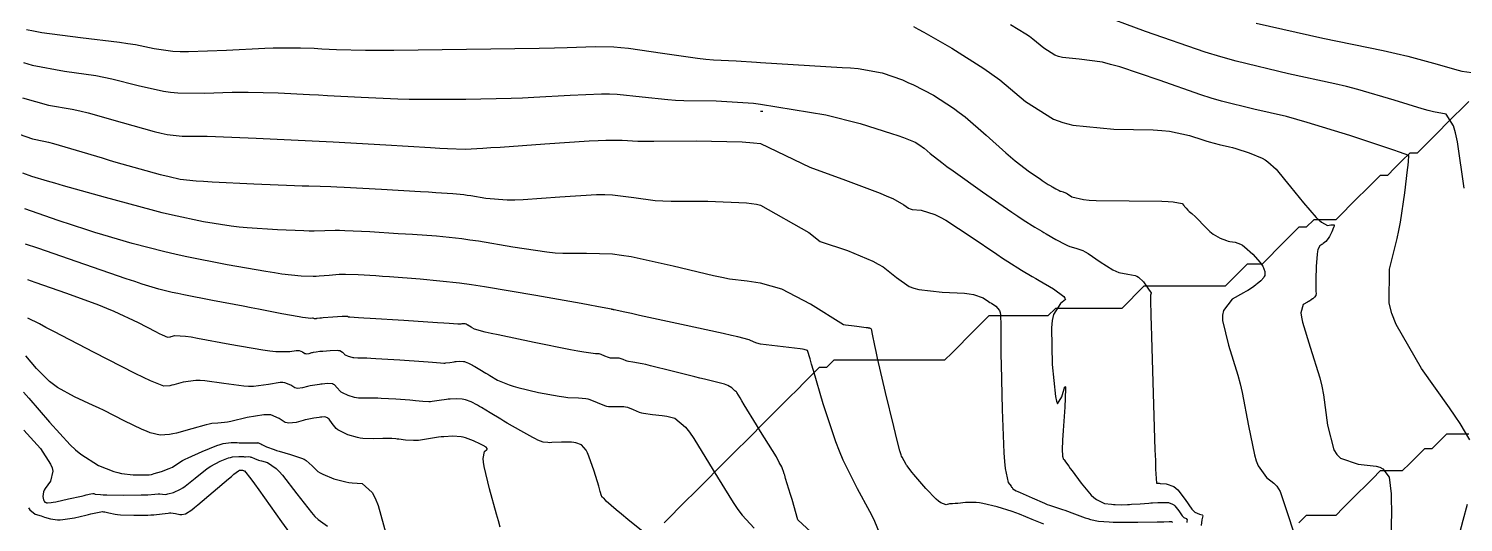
# Model space of a CAD drawing. Header units: metres. Extents: x 837475 to 838479, y 1189012 to 1191015.
# Drawn here: x 837900.9 to 838095.2, y 1190451.1 to 1190517.8 of the extents above; entities that cross this region are included whole.
import ezdxf

# ---------------------------------------------------------------- set-up
doc = ezdxf.new("R2010")
doc.units = ezdxf.units.M
doc.header["$LTSCALE"] = 0.3
for name, color, linetype in [('COTAS 10', 1, 'Continuous'), ('COTAS INT', 252, 'Continuous'), ('DRENAJE', 5, 'Continuous')]:
    doc.layers.add(name, color=color, linetype=linetype)

msp = doc.modelspace()

# ---------------------------------------------------------------- linework, layer by layer
at = {"layer": 'COTAS 10'}
for points, elevation in [([(838096.049, 1190462.206), (838094.734, 1190464.423), (838094.088, 1190465.394), (838093.32, 1190466.52), (838089.527, 1190471.874), (838086.068, 1190477.807), (838085.51, 1190479.297), (838085.124, 1190480.722), (838085.175, 1190485.315), (838086.216, 1190489.425), (838086.455, 1190490.545), (838086.672, 1190491.656), (838087.278, 1190495.602), (838087.64, 1190498.747), (838087.704, 1190499.354), (838087.752, 1190499.846), (838087.795, 1190500.666), (838086.536, 1190501.124), (838085.762, 1190501.386), (838084.805, 1190501.707), (838079.817, 1190503.358), (838074.057, 1190505.149), (838072.614, 1190505.558), (838071.237, 1190505.93), (838066.812, 1190506.959), (838062.415, 1190508.033), (838061.056, 1190508.432), (838059.635, 1190508.875), (838053.992, 1190510.844), (838048.65, 1190512.656), (838047.419, 1190513), (838046.296, 1190513.276), (838043.137, 1190513.704), (838040.91, 1190513.923), (838040.374, 1190514.067), (838039.874, 1190514.248), (838038.36, 1190515.201), (838036.89, 1190516.409), (838036.417, 1190516.75), (838035.915, 1190517.094), (838033.867, 1190518.36)], 1720), ([(837899.584, 1190503.556), (837901.387, 1190502.925), (837902.96, 1190502.617), (837903.569, 1190502.465), (837904.251, 1190502.283), (837907.34, 1190501.387), (837910.837, 1190500.34), (837911.777, 1190500.064), (837912.705, 1190499.794), (837915.953, 1190498.87), (837918.715, 1190498.119), (837919.336, 1190497.958), (837919.894, 1190497.817), (837921.39, 1190497.48), (837923.585, 1190497.26), (837924.585, 1190497.193), (837925.754, 1190497.124), (837931.39, 1190496.852), (837936.867, 1190496.627), (837937.936, 1190496.587), (837938.811, 1190496.557), (837940.355, 1190496.53), (837941.799, 1190496.49), (837942.611, 1190496.451), (837943.602, 1190496.401), (837948.667, 1190496.121), (837953.937, 1190495.814), (837955.056, 1190495.748), (837956.028, 1190495.689), (837958.311, 1190495.541), (837959.805, 1190495.384), (837960.279, 1190495.319), (837960.779, 1190495.246), (837962.805, 1190494.903), (837965.675, 1190494.683), (837966.708, 1190494.687), (837967.843, 1190494.718), (837972.805, 1190495.063), (837977.774, 1190495.377), (837978.915, 1190495.388), (837979.953, 1190495.367), (837982.853, 1190495.015), (837985.746, 1190494.591), (837986.78, 1190494.523), (837987.915, 1190494.476), (837992.853, 1190494.489), (837998.106, 1190494.269), (837999.438, 1190494.076), (838000, 1190493.966), (838006.561, 1190490.246), (838008.064, 1190489.036), (838011.762, 1190487.841), (838015.19, 1190486.396), (838015.951, 1190485.996), (838016.631, 1190485.596), (838018.408, 1190484.152), (838020.114, 1190482.975), (838020.749, 1190482.744), (838021.454, 1190482.553), (838024.586, 1190482.207), (838027.626, 1190482.039), (838028.272, 1190481.961), (838028.833, 1190481.869), (838030.155, 1190481.423), (838030.889, 1190480.926), (838031.08, 1190480.801), (838031.266, 1190480.683), (838031.891, 1190480.306), (838032.353, 1190479.694), (838032.435, 1190479.429), (838032.498, 1190479.121), (838032.562, 1190477.663), (838032.547, 1190474.872), (838032.56, 1190473.725), (838032.58, 1190472.416), (838032.715, 1190466.334), (838032.954, 1190460.472), (838033.039, 1190459.301), (838033.133, 1190458.326), (838033.544, 1190456.438), (838033.927, 1190455.934), (838034.004, 1190455.831), (838034.069, 1190455.745), (838034.195, 1190455.567), (838034.618, 1190455.337), (838034.869, 1190455.218), (838035.178, 1190455.075), (838036.779, 1190454.358), (838038.466, 1190453.634), (838038.831, 1190453.487), (838039.15, 1190453.362), (838039.932, 1190453.103), (838040.629, 1190452.895), (838040.895, 1190452.803), (838041.193, 1190452.696), (838042.533, 1190452.185), (838043.971, 1190451.667), (838044.331, 1190451.555), (838044.674, 1190451.457), (838045.776, 1190451.218), (838047.201, 1190451.108), (838047.748, 1190451.09), (838048.361, 1190451.079), (838051.124, 1190451.088), (838053.714, 1190451.127), (838054.217, 1190451.135), (838054.628, 1190451.142), (838055.339, 1190451.157), (838055.433, 1190451.164), (838055.455, 1190451.165), (838055.475, 1190451.167), (838055.533, 1190451.17), (838055.579, 1190451.172), (838055.605, 1190451.172), (838055.653, 1190451.17), (838055.7, 1190451.154), (838055.712, 1190451.145), (838055.725, 1190451.134), (838055.769, 1190451.077), (838055.807, 1190451.022)], 1710), ([(837986.414, 1190447.917), (837982.032, 1190451.457), (837981.164, 1190452.167), (837980.447, 1190452.761), (837979.106, 1190453.931), (837978.804, 1190454.26), (837978.742, 1190454.325), (837978.689, 1190454.377), (837978.574, 1190454.467), (837978.525, 1190454.504), (837978.513, 1190454.523), (837978.503, 1190454.545), (837978.472, 1190454.654), (837978.306, 1190455.244), (837978.21, 1190455.569), (837978.093, 1190455.964), (837977.487, 1190457.973), (837976.768, 1190460.023), (837976.579, 1190460.444), (837976.395, 1190460.801), (837975.765, 1190461.558), (837974.984, 1190461.815), (837974.703, 1190461.857), (837974.395, 1190461.886), (837973.052, 1190461.883), (837971.742, 1190461.832), (837971.455, 1190461.829), (837971.201, 1190461.832), (837970.556, 1190461.886), (837969.829, 1190462.176), (837969.522, 1190462.328), (837969.17, 1190462.51), (837967.52, 1190463.429), (837965.704, 1190464.485), (837965.248, 1190464.754), (837964.812, 1190465.013), (837963.407, 1190465.865), (837962.233, 1190466.569), (837961.944, 1190466.735), (837961.67, 1190466.888), (837960.809, 1190467.336), (837960.039, 1190467.626), (837959.823, 1190467.68), (837959.605, 1190467.722), (837958.804, 1190467.78), (837957.955, 1190467.728), (837957.707, 1190467.702), (837957.453, 1190467.67), (837956.485, 1190467.513), (837955.535, 1190467.378), (837955.293, 1190467.362), (837955.059, 1190467.354), (837954.287, 1190467.399), (837953.286, 1190467.509), (837952.908, 1190467.542), (837952.485, 1190467.576), (837950.595, 1190467.708), (837948.647, 1190467.812), (837948.189, 1190467.829), (837947.765, 1190467.839), (837946.528, 1190467.833), (837945.548, 1190467.864), (837945.286, 1190467.898), (837945.03, 1190467.944), (837944.139, 1190468.203), (837943.39, 1190468.567), (837943.223, 1190468.679), (837943.073, 1190468.796), (837942.678, 1190469.259), (837942.304, 1190469.646), (837942.169, 1190469.715), (837942.019, 1190469.767), (837941.363, 1190469.816), (837940.644, 1190469.751), (837940.456, 1190469.731), (837940.272, 1190469.711), (837939.645, 1190469.628), (837939.026, 1190469.514), (837938.846, 1190469.474), (837938.663, 1190469.429), (837937.973, 1190469.234), (837937.296, 1190469.159), (837937.121, 1190469.189), (837936.951, 1190469.241), (837936.384, 1190469.616), (837935.596, 1190469.943), (837935.288, 1190469.965), (837934.94, 1190469.958), (837933.358, 1190469.688), (837931.314, 1190469.429), (837930.676, 1190469.428), (837930.006, 1190469.459), (837927.325, 1190469.828), (837924.724, 1190470.202), (837924.105, 1190470.235), (837923.53, 1190470.238), (837921.819, 1190469.996), (837920.551, 1190469.649), (837920.255, 1190469.586), (837919.983, 1190469.537), (837919.2, 1190469.48), (837917.373, 1190470.198), (837916.443, 1190470.638), (837915.328, 1190471.183), (837909.77, 1190474.021), (837904.28, 1190476.875), (837903.209, 1190477.43), (837902.333, 1190477.883), (837900.788, 1190478.67)], 1700), ([(838094.542, 1190448.967), (838095.164, 1190451.328), (838095.729, 1190453.501)], 1720)]:
    msp.add_lwpolyline(points, dxfattribs=dict(at, elevation=elevation))
at = {"layer": 'COTAS INT'}
msp.add_line((838000.315, 1190506.607, 1714), (838000, 1190506.611, 1714), dxfattribs=at)
for points, elevation in [([(838095.286, 1190496.25), (838094.381, 1190502.533), (838094.119, 1190503.735), (838093.852, 1190504.703), (838092.846, 1190506.257), (838091.135, 1190506.57), (838090.424, 1190506.756), (838089.61, 1190506.985), (838085.811, 1190508.174), (838080.896, 1190509.616), (838079.377, 1190510.005), (838077.791, 1190510.389), (838071.494, 1190511.742), (838064.423, 1190513.424), (838062.349, 1190514.015), (838060.224, 1190514.661), (838052.129, 1190517.45), (838045.314, 1190519.984)], 1722), ([(837900.57, 1190517.736), (837901.54, 1190517.533), (837902.655, 1190517.333), (837907.887, 1190516.637), (837913.179, 1190515.996), (837914.331, 1190515.83), (837915.347, 1190515.669), (837917.887, 1190515.133), (837920.395, 1190514.796), (837921.392, 1190514.76), (837922.519, 1190514.751), (837927.68, 1190514.925), (837932.872, 1190515.183), (837934.019, 1190515.225), (837935.041, 1190515.255), (837937.68, 1190515.258), (837939.537, 1190515.17), (837940.065, 1190515.142), (837940.599, 1190515.114), (837942.579, 1190514.999), (837946.51, 1190514.931), (837948.275, 1190514.932), (837950.332, 1190514.941), (837960.203, 1190515.045), (837970.043, 1190515.2), (837972.081, 1190515.241), (837973.821, 1190515.282), (837977.624, 1190515.425), (837980.15, 1190515.37), (837981.085, 1190515.286), (837982.122, 1190515.173), (837986.717, 1190514.517), (837991.45, 1190513.841), (837992.575, 1190513.715), (837993.619, 1190513.616), (837996.717, 1190513.477), (837999.47, 1190513.316), (838000, 1190513.243), (838011.075, 1190512.587), (838012.194, 1190512.541), (838013.244, 1190512.459), (838016.463, 1190511.861), (838019.216, 1190510.888), (838019.973, 1190510.57), (838020.727, 1190510.23), (838023.428, 1190508.826), (838026.154, 1190507.059), (838026.924, 1190506.491), (838027.7, 1190505.889), (838030.556, 1190503.428), (838033.22, 1190501.037), (838033.875, 1190500.478), (838034.494, 1190499.965), (838036.431, 1190498.485), (838037.858, 1190497.498), (838038.155, 1190497.295), (838038.41, 1190497.123), (838038.979, 1190496.756), (838039.314, 1190496.563), (838039.421, 1190496.501), (838039.536, 1190496.434), (838040.004, 1190496.163), (838040.464, 1190495.918), (838040.573, 1190495.869), (838040.675, 1190495.827), (838040.976, 1190495.743), (838041.31, 1190495.622), (838041.431, 1190495.558), (838041.565, 1190495.48), (838042.155, 1190495.085), (838043.757, 1190494.704), (838044.53, 1190494.635), (838045.445, 1190494.582), (838049.94, 1190494.52), (838054.342, 1190494.496), (838055.2, 1190494.466), (838055.901, 1190494.427), (838057.127, 1190494.202), (838057.327, 1190493.923), (838057.382, 1190493.849), (838057.436, 1190493.777), (838057.63, 1190493.53), (838057.866, 1190493.276), (838057.948, 1190493.2), (838058.037, 1190493.121), (838058.416, 1190492.814), (838058.917, 1190492.374), (838059.082, 1190492.211), (838059.26, 1190492.03), (838059.998, 1190491.23), (838060.837, 1190490.407), (838061.078, 1190490.213), (838061.322, 1190490.033), (838062.236, 1190489.505), (838063.117, 1190489.155), (838063.341, 1190489.087), (838063.556, 1190489.033), (838064.263, 1190488.942), (838065.026, 1190488.691), (838065.278, 1190488.535), (838065.546, 1190488.342), (838066.659, 1190487.332), (838067.66, 1190486.211), (838067.858, 1190485.947), (838068.021, 1190485.703), (838068.323, 1190484.992), (838068.282, 1190484.444), (838068.229, 1190484.303), (838068.157, 1190484.168), (838067.747, 1190483.719), (838067.256, 1190483.33), (838067.134, 1190483.232), (838067.017, 1190483.139), (838066.646, 1190482.836), (838066.019, 1190482.425), (838065.742, 1190482.263), (838065.419, 1190482.08), (838063.88, 1190481.243), (838062.685, 1190479.695), (838062.58, 1190479.064), (838062.573, 1190478.344), (838063.362, 1190475.012), (838064.649, 1190470.961), (838064.954, 1190469.789), (838065.238, 1190468.594), (838066.082, 1190464.096), (838066.883, 1190460.203), (838067.14, 1190459.389), (838067.412, 1190458.691), (838068.522, 1190457.123), (838069.542, 1190456.337), (838069.758, 1190456.131), (838069.945, 1190455.929), (838070.38, 1190455.243), (838070.937, 1190453.596), (838071.2, 1190452.79), (838071.511, 1190451.831), (838073.029, 1190447.102)], 1716), ([(838020.699, 1190518.105), (838021.335, 1190517.758), (838022.097, 1190517.335), (838025.894, 1190515.176), (838030.236, 1190512.459), (838031.341, 1190511.684), (838032.404, 1190510.899), (838035.894, 1190507.984), (838039.684, 1190505.597), (838040.937, 1190505.145), (838042.278, 1190504.784), (838047.854, 1190504.236), (838053.17, 1190504.134), (838054.348, 1190504.053), (838055.397, 1190503.95), (838058.121, 1190503.391), (838059.886, 1190502.775), (838060.33, 1190502.637), (838060.755, 1190502.512), (838062.13, 1190502.176), (838063.514, 1190501.854), (838063.945, 1190501.738), (838064.396, 1190501.61), (838066.197, 1190501.05), (838067.934, 1190500.319), (838068.344, 1190500.083), (838068.724, 1190499.832), (838069.843, 1190498.805), (838070.973, 1190497.425), (838071.36, 1190496.951), (838071.779, 1190496.438), (838073.561, 1190494.253), (838075.269, 1190492.301), (838075.642, 1190491.934), (838075.971, 1190491.643), (838076.798, 1190491.218), (838077.245, 1190491.273), (838077.335, 1190491.284), (838077.411, 1190491.293), (838077.561, 1190491.31), (838077.614, 1190491.31), (838077.628, 1190491.308), (838077.642, 1190491.305), (838077.692, 1190491.287), (838077.673, 1190491.131), (838077.645, 1190491.041), (838077.606, 1190490.931), (838077.381, 1190490.366), (838077.076, 1190489.739), (838076.986, 1190489.59), (838076.895, 1190489.453), (838076.549, 1190489.047), (838076.205, 1190488.752), (838076.115, 1190488.684), (838076.027, 1190488.623), (838075.73, 1190488.452), (838075.485, 1190487.942), (838075.431, 1190487.666), (838075.383, 1190487.333), (838075.256, 1190485.644), (838075.197, 1190483.882), (838075.192, 1190483.502), (838075.191, 1190483.17), (838075.228, 1190482.361), (838075.24, 1190481.925), (838075.224, 1190481.827), (838075.2, 1190481.739), (838075.04, 1190481.505), (838074.842, 1190481.348), (838074.792, 1190481.308), (838074.745, 1190481.27), (838074.595, 1190481.148), (838074.341, 1190480.982), (838074.229, 1190480.916), (838074.098, 1190480.842), (838073.475, 1190480.503), (838073.174, 1190479.379), (838073.246, 1190478.809), (838073.386, 1190478.127), (838074.453, 1190474.733), (838075.732, 1190470.605), (838076.004, 1190469.462), (838076.242, 1190468.318), (838076.805, 1190464.183), (838077.644, 1190460.86), (838078.055, 1190460.227), (838078.544, 1190459.72), (838080.956, 1190458.926), (838083.373, 1190458.671), (838083.865, 1190458.504), (838084.279, 1190458.294), (838085.136, 1190457.186), (838085.391, 1190454.891), (838085.426, 1190453.934), (838085.445, 1190452.836), (838085.388, 1190447.71)], 1718), ([(838067.12, 1190518.557), (838076.176, 1190516.525), (838084.321, 1190514.857), (838086.102, 1190514.464), (838087.677, 1190514.101), (838091.65, 1190513.041), (838093.968, 1190512.339), (838094.499, 1190512.202), (838094.981, 1190512.091), (838096.325, 1190511.896)], 1724), ([(837900.168, 1190513.262), (837901.343, 1190512.906), (837905.72, 1190512.067), (837909.98, 1190511.473), (837911.081, 1190511.272), (837912.148, 1190511.056), (837915.72, 1190510.141), (837919.134, 1190509.363), (837920.102, 1190509.233), (837921.078, 1190509.139), (837924.686, 1190509.107), (837928.452, 1190509.238), (837929.528, 1190509.247), (837930.62, 1190509.245), (837934.686, 1190509.139), (837938.938, 1190508.937), (837940.148, 1190508.874), (837941.372, 1190508.809), (837945.907, 1190508.546), (837950.899, 1190508.337), (837952.412, 1190508.304), (837953.98, 1190508.283), (837960.112, 1190508.298), (837966.227, 1190508.435), (837967.784, 1190508.49), (837969.283, 1190508.553), (837974.205, 1190508.841), (837978.467, 1190509.014), (837979.549, 1190509.003), (837980.589, 1190508.968), (837983.992, 1190508.628), (837987.427, 1190508.235), (837988.488, 1190508.165), (837989.596, 1190508.112), (837993.992, 1190508.064), (837999.03, 1190507.77), (838000, 1190507.636), (838008.836, 1190506.189), (838013.478, 1190504.992), (838017.733, 1190503.671), (838018.61, 1190503.382), (838019.356, 1190503.125), (838020.962, 1190502.476), (838021.727, 1190501.981), (838021.943, 1190501.821), (838022.16, 1190501.652), (838022.962, 1190500.962), (838024.545, 1190499.709), (838025.255, 1190499.185), (838026.083, 1190498.585), (838030.058, 1190495.78), (838034.033, 1190493.03), (838034.862, 1190492.465), (838035.572, 1190491.986), (838037.155, 1190490.963), (838038.088, 1190490.425), (838038.388, 1190490.252), (838038.707, 1190490.067), (838040.011, 1190489.311), (838041.292, 1190488.629), (838041.597, 1190488.491), (838041.88, 1190488.375), (838042.72, 1190488.141), (838043.648, 1190487.805), (838043.986, 1190487.625), (838044.36, 1190487.407), (838046.002, 1190486.308), (838047.716, 1190485.228), (838048.135, 1190485.022), (838048.53, 1190484.857), (838049.755, 1190484.6), (838050.727, 1190484.446), (838050.962, 1190484.346), (838051.182, 1190484.221), (838051.854, 1190483.563), (838052.347, 1190482.867), (838052.454, 1190482.718), (838052.549, 1190482.587), (838052.784, 1190482.275), (838052.89, 1190482.109), (838052.903, 1190482.071), (838052.909, 1190482.036), (838052.874, 1190481.939), (838052.813, 1190481.781), (838052.804, 1190481.708), (838052.797, 1190481.622), (838052.801, 1190481.206), (838052.875, 1190478.952), (838052.913, 1190477.707), (838052.96, 1190476.192), (838053.191, 1190468.481), (838053.426, 1190460.864), (838053.475, 1190459.409), (838053.516, 1190458.237), (838053.608, 1190456.368), (838053.842, 1190456.342), (838053.974, 1190456.332), (838054.135, 1190456.321), (838054.957, 1190456.271), (838055.964, 1190455.907), (838056.241, 1190455.698), (838056.518, 1190455.443), (838057.513, 1190454.128), (838058.413, 1190452.84), (838058.63, 1190452.6), (838058.833, 1190452.412), (838059.45, 1190452.157), (838059.818, 1190452.086), (838059.865, 1190452.014), (838059.888, 1190451.919), (838059.772, 1190451.387), (838059.675, 1190450.621)], 1714), ([(837900.032, 1190508.48), (837903.554, 1190507.496), (837906.78, 1190506.951), (837907.83, 1190506.715), (837908.949, 1190506.442), (837913.554, 1190505.15), (837917.873, 1190503.931), (837918.811, 1190503.705), (837919.638, 1190503.528), (837921.692, 1190503.288), (837924.031, 1190503.292), (837925.037, 1190503.268), (837926.199, 1190503.234), (837931.692, 1190503.02), (837938.34, 1190502.705), (837940.232, 1190502.606), (837942.145, 1190502.504), (837949.235, 1190502.094), (837955.289, 1190501.742), (837956.548, 1190501.677), (837957.628, 1190501.625), (837960.021, 1190501.552), (837962.411, 1190501.67), (837963.488, 1190501.739), (837964.745, 1190501.823), (837970.786, 1190502.258), (837976.784, 1190502.658), (837978.013, 1190502.721), (837979.056, 1190502.762), (837981.267, 1190502.739), (837983.404, 1190502.628), (837984.401, 1190502.615), (837985.573, 1190502.609), (837991.267, 1190502.651), (837997.538, 1190502.513), (837999.073, 1190502.393), (838000, 1190502.294), (838006.698, 1190499.093), (838011.526, 1190497.347), (838016.196, 1190495.569), (838017.128, 1190495.183), (838017.903, 1190494.842), (838019.397, 1190493.995), (838020.043, 1190493.549), (838020.284, 1190493.462), (838020.551, 1190493.39), (838021.738, 1190493.259), (838023.61, 1190492.693), (838024.31, 1190492.346), (838025.088, 1190491.918), (838028.551, 1190489.685), (838032.009, 1190487.308), (838032.784, 1190486.788), (838033.48, 1190486.329), (838035.331, 1190485.17), (838036.809, 1190484.319), (838037.269, 1190484.053), (838037.751, 1190483.774), (838039.673, 1190482.66), (838041.077, 1190481.623), (838041.232, 1190481.393), (838041.286, 1190481.189), (838040.637, 1190480.656), (838039.662, 1190479.168), (838039.511, 1190478.362), (838039.411, 1190477.384), (838039.481, 1190472.425), (838039.929, 1190468.055), (838040.068, 1190467.448), (838040.212, 1190467.103), (838040.789, 1190468.036), (838041.228, 1190469.427), (838041.286, 1190469.372), (838041.317, 1190469.125), (838041.201, 1190466.643), (838040.969, 1190463.481), (838040.926, 1190462.806), (838040.894, 1190462.218), (838040.857, 1190460.818), (838040.896, 1190460.133), (838040.911, 1190459.995), (838040.928, 1190459.88), (838041.005, 1190459.651), (838041.108, 1190459.536), (838041.141, 1190459.493), (838041.176, 1190459.444), (838041.32, 1190459.228), (838041.736, 1190458.637), (838041.942, 1190458.352), (838042.189, 1190458.016), (838043.411, 1190456.362), (838044.801, 1190454.728), (838045.153, 1190454.403), (838045.491, 1190454.134), (838046.594, 1190453.621), (838047.553, 1190453.502), (838047.8, 1190453.48), (838048.039, 1190453.463), (838048.837, 1190453.442), (838049.69, 1190453.469), (838049.963, 1190453.482), (838050.253, 1190453.497), (838051.434, 1190453.573), (838052.578, 1190453.653), (838052.844, 1190453.67), (838053.089, 1190453.686), (838053.788, 1190453.728), (838054.348, 1190453.746), (838054.505, 1190453.746), (838054.663, 1190453.745), (838055.239, 1190453.724), (838055.807, 1190453.532), (838055.96, 1190453.423), (838056.111, 1190453.289), (838056.641, 1190452.603), (838057.11, 1190451.931), (838057.223, 1190451.806), (838057.329, 1190451.708), (838057.651, 1190451.575), (838057.776, 1190451.37), (838057.758, 1190451.227), (838057.718, 1190451.046)], 1712), ([(838038.392, 1190450.819), (838036.811, 1190451.457), (838035.097, 1190452.151), (838034.589, 1190452.337), (838034.066, 1190452.519), (838032.058, 1190453.151), (838030.121, 1190453.613), (838029.644, 1190453.688), (838029.192, 1190453.74), (838027.771, 1190453.736), (838026.736, 1190453.618), (838026.527, 1190453.597), (838026.352, 1190453.582), (838025.999, 1190453.572), (838025.788, 1190453.567), (838025.702, 1190453.554), (838025.604, 1190453.537), (838025.152, 1190453.435), (838024.407, 1190453.693), (838024.125, 1190453.902), (838023.811, 1190454.172), (838022.402, 1190455.645), (838021.058, 1190457.195), (838020.784, 1190457.514), (838020.553, 1190457.785), (838020.074, 1190458.363), (838019.854, 1190458.675), (838019.787, 1190458.779), (838019.717, 1190458.89), (838019.441, 1190459.351), (838019.171, 1190459.871), (838019.105, 1190460.02), (838019.043, 1190460.17), (838018.851, 1190460.729), (838018.458, 1190462.285), (838018.268, 1190463.065), (838018.044, 1190463.996), (838016.945, 1190468.617), (838015.864, 1190473.239), (838015.652, 1190474.171), (838015.477, 1190474.952), (838015.159, 1190476.515), (838015.087, 1190476.98), (838015.067, 1190477.069), (838015.047, 1190477.139), (838014.976, 1190477.25), (838014.915, 1190477.251), (838014.902, 1190477.253), (838014.89, 1190477.255), (838014.862, 1190477.271), (838014.84, 1190477.29), (838014.833, 1190477.295), (838014.825, 1190477.3), (838014.79, 1190477.315), (838014.691, 1190477.331), (838014.643, 1190477.336), (838014.585, 1190477.341), (838014.302, 1190477.362), (838013.027, 1190477.525), (838012.345, 1190477.62), (838011.52, 1190477.736), (838011.254, 1190477.774), (838006.764, 1190480.566), (838002.894, 1190482.604), (838000, 1190483.409), (837999.953, 1190483.422), (837998.187, 1190483.676), (837995.789, 1190483.963), (837994.78, 1190484.157), (837993.621, 1190484.401), (837988.187, 1190485.698), (837982.486, 1190486.951), (837981.159, 1190487.168), (837979.94, 1190487.328), (837976.448, 1190487.436), (837973.222, 1190487.408), (837972.172, 1190487.482), (837971.054, 1190487.592), (837966.448, 1190488.284), (837961.792, 1190489.071), (837960.642, 1190489.24), (837959.552, 1190489.389), (837956.118, 1190489.749), (837952.885, 1190489.974), (837951.921, 1190490.036), (837950.927, 1190490.099), (837947.092, 1190490.329), (837943.702, 1190490.495), (837942.99, 1190490.518), (837942.376, 1190490.531), (837940.974, 1190490.495), (837939.53, 1190490.45), (837938.89, 1190490.457), (837938.145, 1190490.473), (837934.585, 1190490.599), (837930.471, 1190490.876), (837929.377, 1190490.987), (837928.303, 1190491.113), (837924.585, 1190491.688), (837920.363, 1190492.601), (837918.97, 1190492.939), (837917.481, 1190493.314), (837911.297, 1190494.975), (837905.617, 1190496.574), (837904.446, 1190496.91), (837903.449, 1190497.198), (837901.297, 1190497.853), (837900.096, 1190498.265)], 1708), ([(838016.187, 1190449.399), (838015.477, 1190451.183), (838015.169, 1190451.822), (838014.812, 1190452.523), (838013.119, 1190455.577), (838011.185, 1190459.452), (838010.676, 1190460.671), (838010.179, 1190461.952), (838008.48, 1190467.105), (838007.166, 1190471.594), (838006.912, 1190472.457), (838006.706, 1190473.155), (838006.356, 1190474.301), (838005.927, 1190474.421), (838005.67, 1190474.471), (838005.354, 1190474.529), (838000, 1190475.141), (837999.988, 1190475.145), (837999.522, 1190475.3), (837999.14, 1190475.432), (837998.449, 1190475.719), (837996.951, 1190476.127), (837996.061, 1190476.335), (837994.963, 1190476.584), (837989.281, 1190477.83), (837983.611, 1190479.053), (837982.522, 1190479.288), (837981.641, 1190479.478), (837980.196, 1190479.793), (837980.125, 1190479.811), (837980.11, 1190479.814), (837980.096, 1190479.817), (837980.066, 1190479.823), (837980.051, 1190479.825), (837980.048, 1190479.826), (837980.044, 1190479.826), (837980.034, 1190479.831), (837980.024, 1190479.835), (837980.021, 1190479.836), (837979.993, 1190479.836), (837979.989, 1190479.837), (837979.986, 1190479.838), (837979.962, 1190479.848), (837979.958, 1190479.849), (837979.955, 1190479.85), (837979.943, 1190479.85), (837979.876, 1190479.861), (837979.838, 1190479.868), (837979.792, 1190479.877), (837979.557, 1190479.925), (837977.853, 1190480.241), (837976.881, 1190480.42), (837975.692, 1190480.638), (837969.593, 1190481.756), (837962.62, 1190482.93), (837960.88, 1190483.184), (837959.222, 1190483.408), (837953.925, 1190483.958), (837949.741, 1190484.259), (837948.786, 1190484.325), (837947.918, 1190484.385), (837945.517, 1190484.537), (837943.803, 1190484.589), (837943.369, 1190484.585), (837942.952, 1190484.573), (837941.592, 1190484.461), (837940.249, 1190484.343), (837939.843, 1190484.327), (837939.422, 1190484.318), (837937.78, 1190484.346), (837935.188, 1190484.629), (837934.169, 1190484.781), (837933.02, 1190484.965), (837927.78, 1190485.896), (837922.098, 1190487.03), (837920.67, 1190487.343), (837919.305, 1190487.655), (837914.901, 1190488.774), (837910.938, 1190489.93), (837909.851, 1190490.265), (837908.769, 1190490.605), (837904.901, 1190491.888), (837900.361, 1190493.444)], 1706), ([(838006.872, 1190449.718), (838005.051, 1190451.375), (838004.278, 1190454.156), (838004.064, 1190454.814), (838003.825, 1190455.556), (838003.381, 1190456.994), (838003.274, 1190457.423), (838003.247, 1190457.528), (838003.221, 1190457.628), (838003.136, 1190457.939), (838002.997, 1190458.29), (838002.936, 1190458.415), (838002.867, 1190458.551), (838002.539, 1190459.144), (838002.165, 1190459.894), (838000, 1190463.324), (837999.444, 1190464.25), (837997.807, 1190466.945), (837997.492, 1190467.467), (837997.236, 1190467.891), (837996.81, 1190468.616), (837996.766, 1190468.694), (837996.752, 1190468.711), (837996.736, 1190468.725), (837996.672, 1190468.761), (837996.541, 1190468.847), (837996.483, 1190468.893), (837996.416, 1190468.949), (837996.098, 1190469.232), (837995.555, 1190469.563), (837995.346, 1190469.649), (837995.112, 1190469.732), (837994.057, 1190470.012), (837992.393, 1190470.401), (837991.776, 1190470.553), (837991.09, 1190470.725), (837988.048, 1190471.505), (837985.11, 1190472.244), (837984.491, 1190472.39), (837983.956, 1190472.51), (837982.724, 1190472.728), (837982.103, 1190472.811), (837981.954, 1190472.846), (837981.814, 1190472.885), (837981.391, 1190473.07), (837980.995, 1190473.233), (837980.873, 1190473.259), (837980.745, 1190473.277), (837980.237, 1190473.272), (837979.704, 1190473.278), (837979.561, 1190473.303), (837979.419, 1190473.338), (837978.923, 1190473.548), (837978.433, 1190473.763), (837978.295, 1190473.801), (837978.156, 1190473.831), (837977.646, 1190473.861), (837976.059, 1190474.077), (837975.241, 1190474.223), (837974.258, 1190474.406), (837969.344, 1190475.381), (837964.466, 1190476.399), (837963.507, 1190476.609), (837962.718, 1190476.789), (837961.279, 1190477.181), (837960.97, 1190477.36), (837960.893, 1190477.406), (837960.819, 1190477.45), (837960.58, 1190477.595), (837960.38, 1190477.715), (837960.331, 1190477.743), (837960.284, 1190477.769), (837960.138, 1190477.845), (837960.007, 1190477.895), (837959.97, 1190477.904), (837959.933, 1190477.911), (837959.797, 1190477.921), (837959.652, 1190477.912), (837959.61, 1190477.908), (837959.567, 1190477.902), (837959.402, 1190477.876), (837959.24, 1190477.853), (837959.199, 1190477.85), (837959.159, 1190477.849), (837959.028, 1190477.856), (837957.828, 1190477.941), (837957.114, 1190477.988), (837956.235, 1190478.046), (837951.683, 1190478.34), (837947.139, 1190478.631), (837946.265, 1190478.686), (837945.558, 1190478.73), (837944.392, 1190478.798), (837944.315, 1190478.8), (837944.294, 1190478.803), (837944.274, 1190478.807), (837944.204, 1190478.827), (837944.146, 1190478.855), (837944.133, 1190478.864), (837944.121, 1190478.873), (837944.09, 1190478.91), (837943.765, 1190478.917), (837943.568, 1190478.907), (837943.324, 1190478.893), (837942.058, 1190478.801), (837940.78, 1190478.699), (837940.53, 1190478.678), (837940.324, 1190478.661), (837939.953, 1190478.628), (837939.871, 1190478.613), (837939.823, 1190478.601), (837939.732, 1190478.575), (837939.642, 1190478.565), (837939.619, 1190478.569), (837939.597, 1190478.576), (837939.522, 1190478.626), (837939.417, 1190478.669), (837939.376, 1190478.672), (837939.33, 1190478.671), (837939.121, 1190478.636), (837938.367, 1190478.697), (837937.978, 1190478.757), (837937.51, 1190478.836), (837935.169, 1190479.279), (837931.992, 1190479.898), (837930.997, 1190480.089), (837929.952, 1190480.288), (837925.764, 1190481.078), (837921.904, 1190481.821), (837921.067, 1190481.991), (837920.33, 1190482.145), (837918.505, 1190482.573), (837916.259, 1190483.286), (837915.257, 1190483.62), (837914.09, 1190484.012), (837908.505, 1190485.923), (837902.121, 1190488.117), (837900.452, 1190488.689)], 1704), ([(837900.717, 1190483.88), (837901.739, 1190483.53), (837905.993, 1190482.066), (837910.337, 1190480.468), (837911.416, 1190480.033), (837912.441, 1190479.601), (837915.698, 1190478.067), (837918.081, 1190476.847), (837918.556, 1190476.613), (837918.95, 1190476.424), (837919.705, 1190476.117), (837919.994, 1190476.138), (837920.094, 1190476.156), (837920.203, 1190476.18), (837920.671, 1190476.308), (837922.135, 1190476.232), (837922.871, 1190476.127), (837923.751, 1190475.986), (837928.127, 1190475.172), (837932.603, 1190474.376), (837933.547, 1190474.247), (837934.362, 1190474.158), (837936.239, 1190474.162), (837937.135, 1190474.315), (837937.332, 1190474.319), (837937.507, 1190474.306), (837937.953, 1190474.121), (837938.274, 1190473.909), (837938.37, 1190473.879), (837938.469, 1190473.862), (837938.852, 1190473.905), (837939.243, 1190474.015), (837939.347, 1190474.04), (837939.448, 1190474.063), (837939.799, 1190474.128), (837940.298, 1190474.186), (837940.493, 1190474.205), (837940.712, 1190474.225), (837941.71, 1190474.308), (837942.672, 1190474.33), (837942.868, 1190474.311), (837943.035, 1190474.281), (837943.384, 1190474.084), (837943.597, 1190473.835), (837943.678, 1190473.772), (837943.768, 1190473.711), (837944.172, 1190473.515), (837944.652, 1190473.375), (837944.79, 1190473.351), (837944.931, 1190473.332), (837945.46, 1190473.315), (837946.661, 1190473.285), (837947.227, 1190473.257), (837947.893, 1190473.221), (837951.139, 1190473.024), (837954.36, 1190472.811), (837955.011, 1190472.765), (837955.557, 1190472.725), (837956.658, 1190472.627), (837957.109, 1190472.601), (837957.246, 1190472.606), (837957.388, 1190472.616), (837957.943, 1190472.694), (837958.51, 1190472.786), (837958.658, 1190472.805), (837958.804, 1190472.82), (837959.3, 1190472.85), (837959.769, 1190472.817), (837959.896, 1190472.792), (837960.023, 1190472.76), (837960.474, 1190472.591), (837960.977, 1190472.329), (837961.137, 1190472.239), (837961.307, 1190472.142), (837961.993, 1190471.73), (837962.816, 1190471.232), (837963.071, 1190471.08), (837963.337, 1190470.923), (837964.4, 1190470.305), (837965.944, 1190469.65), (837966.515, 1190469.468), (837967.147, 1190469.287), (837969.95, 1190468.633), (837972.73, 1190468.119), (837973.348, 1190468.026), (837973.9, 1190467.954), (837975.349, 1190467.872), (837976.357, 1190467.812), (837976.631, 1190467.754), (837976.904, 1190467.678), (837977.873, 1190467.253), (837978.853, 1190466.839), (837979.132, 1190466.77), (837979.415, 1190466.721), (837980.467, 1190466.708), (837981.471, 1190466.718), (837981.724, 1190466.683), (837981.966, 1190466.632), (837982.748, 1190466.309), (837983.585, 1190465.944), (837983.86, 1190465.866), (837984.155, 1190465.798), (837985.381, 1190465.633), (837986.668, 1190465.5), (837987.001, 1190465.452), (837987.325, 1190465.399), (837988.414, 1190465.165), (837989.834, 1190463.922), (837990.367, 1190463.233), (837990.96, 1190462.394), (837993.606, 1190458.117), (837996.306, 1190453.717), (837996.932, 1190452.8), (837997.507, 1190452.014), (837999.143, 1190450.264)], 1702), ([(837964.757, 1190450.417), (837964.502, 1190451.269), (837964.244, 1190452.151), (837963.288, 1190455.601), (837962.592, 1190458.598), (837962.498, 1190459.195), (837962.446, 1190459.69), (837962.616, 1190460.638), (837962.925, 1190460.903), (837962.962, 1190460.967), (837962.977, 1190461.027), (837962.853, 1190461.214), (837962.432, 1190461.446), (837962.259, 1190461.535), (837962.061, 1190461.634), (837961.145, 1190462.081), (837960.056, 1190462.491), (837959.749, 1190462.568), (837959.441, 1190462.628), (837958.308, 1190462.709), (837957.107, 1190462.636), (837956.755, 1190462.599), (837956.395, 1190462.554), (837955.026, 1190462.331), (837953.683, 1190462.141), (837953.34, 1190462.117), (837953.009, 1190462.106), (837951.916, 1190462.17), (837951.015, 1190462.292), (837950.804, 1190462.318), (837950.611, 1190462.341), (837950.051, 1190462.392), (837949.402, 1190462.403), (837949.151, 1190462.4), (837948.869, 1190462.394), (837947.596, 1190462.35), (837946.164, 1190462.395), (837945.783, 1190462.446), (837945.407, 1190462.513), (837944.106, 1190462.891), (837943.012, 1190463.422), (837942.768, 1190463.586), (837942.55, 1190463.757), (837941.972, 1190464.434), (837941.574, 1190465.011), (837941.469, 1190465.118), (837941.367, 1190465.203), (837941.015, 1190465.324), (837940.576, 1190465.278), (837940.419, 1190465.258), (837940.246, 1190465.235), (837939.491, 1190465.129), (837938.603, 1190464.965), (837938.345, 1190464.907), (837938.083, 1190464.843), (837937.094, 1190464.564), (837936.123, 1190464.455), (837935.872, 1190464.498), (837935.629, 1190464.574), (837934.815, 1190465.11), (837933.686, 1190465.579), (837933.244, 1190465.612), (837932.745, 1190465.602), (837930.476, 1190465.215), (837928.266, 1190464.7), (837927.805, 1190464.609), (837927.409, 1190464.542), (837926.522, 1190464.485), (837925.697, 1190464.418), (837925.339, 1190464.343), (837924.926, 1190464.244), (837922.967, 1190463.684), (837920.898, 1190463.118), (837920.416, 1190463.015), (837919.972, 1190462.935), (837918.696, 1190462.843), (837917.327, 1190463.175), (837916.825, 1190463.364), (837916.27, 1190463.595), (837913.823, 1190464.777), (837911.091, 1190466.161), (837910.356, 1190466.52), (837909.632, 1190466.867), (837907.094, 1190468.032), (837904.802, 1190469.283), (837904.232, 1190469.685), (837903.69, 1190470.111), (837901.967, 1190471.851), (837900.485, 1190473.573)], 1698), ([(837900.18, 1190468.644), (837900.916, 1190467.861), (837903.716, 1190464.608), (837906.499, 1190461.529), (837907.226, 1190460.856), (837907.933, 1190460.259), (837910.325, 1190458.752), (837912.424, 1190457.945), (837912.947, 1190457.791), (837913.443, 1190457.666), (837915.024, 1190457.464), (837916.183, 1190457.463), (837916.413, 1190457.465), (837916.605, 1190457.467), (837916.971, 1190457.483), (837917.076, 1190457.496), (837917.102, 1190457.497), (837917.127, 1190457.496), (837917.209, 1190457.485), (837917.506, 1190457.543), (837917.667, 1190457.588), (837917.862, 1190457.644), (837918.852, 1190457.946), (837919.911, 1190458.325), (837920.15, 1190458.429), (837920.365, 1190458.533), (837920.944, 1190458.905), (837921.729, 1190459.398), (837922.074, 1190459.578), (837922.473, 1190459.777), (837924.377, 1190460.653), (837926.356, 1190461.448), (837926.802, 1190461.595), (837927.206, 1190461.711), (837928.297, 1190461.869), (837929.139, 1190461.831), (837929.385, 1190461.824), (837929.636, 1190461.818), (837930.588, 1190461.81), (837931.392, 1190461.813), (837931.55, 1190461.815), (837931.679, 1190461.817), (837931.913, 1190461.827), (837931.96, 1190461.831), (837931.972, 1190461.83), (837931.983, 1190461.827), (837932.017, 1190461.805), (837932.204, 1190461.707), (837932.311, 1190461.655), (837932.441, 1190461.594), (837933.112, 1190461.284), (837934.113, 1190460.895), (837934.452, 1190460.784), (837934.817, 1190460.671), (837936.359, 1190460.25), (837937.851, 1190459.746), (837938.184, 1190459.581), (837938.483, 1190459.406), (837939.275, 1190458.68), (837940.069, 1190457.93), (837940.368, 1190457.739), (837940.702, 1190457.554), (837942.197, 1190456.949), (837943.838, 1190456.513), (837944.264, 1190456.436), (837944.677, 1190456.378), (837946.069, 1190456.326), (837947.421, 1190455.105), (837947.81, 1190454.311), (837948.205, 1190453.318), (837949.684, 1190448.083)], 1696), ([(837900.24, 1190463.512), (837902.474, 1190461.048), (837903.86, 1190458.917), (837904.049, 1190458.418), (837904.152, 1190457.957), (837903.823, 1190456.621), (837903.131, 1190455.644), (837903.006, 1190455.409), (837902.911, 1190455.191), (837902.808, 1190454.531), (837902.905, 1190454.076), (837902.935, 1190453.986), (837902.966, 1190453.911), (837903.092, 1190453.773), (837903.225, 1190453.734), (837903.262, 1190453.723), (837903.298, 1190453.712), (837903.428, 1190453.67), (837903.945, 1190453.728), (837904.225, 1190453.78), (837904.565, 1190453.847), (837906.288, 1190454.219), (837908.036, 1190454.613), (837908.393, 1190454.694), (837908.693, 1190454.763), (837909.317, 1190454.908), (837909.567, 1190454.944), (837909.632, 1190454.943), (837909.695, 1190454.937), (837909.907, 1190454.878), (837910.618, 1190454.804), (837910.995, 1190454.788), (837911.451, 1190454.775), (837913.748, 1190454.746), (837916.103, 1190454.754), (837916.594, 1190454.763), (837917.016, 1190454.775), (837917.96, 1190454.847), (837918.417, 1190454.905), (837918.532, 1190454.909), (837918.643, 1190454.907), (837919.001, 1190454.856), (837919.427, 1190454.838), (837919.58, 1190454.858), (837919.749, 1190454.887), (837920.484, 1190455.081), (837921.442, 1190455.541), (837921.75, 1190455.739), (837922.078, 1190455.966), (837923.417, 1190457.039), (837924.83, 1190458.166), (837925.203, 1190458.427), (837925.57, 1190458.666), (837926.83, 1190459.345), (837927.951, 1190459.766), (837928.23, 1190459.843), (837928.495, 1190459.902), (837929.338, 1190459.971), (837929.989, 1190459.939), (837930.134, 1190459.935), (837930.262, 1190459.932), (837930.595, 1190459.938), (837930.87, 1190459.912), (837930.963, 1190459.889), (837931.062, 1190459.859), (837931.478, 1190459.693), (837932.028, 1190459.478), (837932.212, 1190459.418), (837932.41, 1190459.356), (837933.239, 1190459.129), (837934.406, 1190458.341), (837934.817, 1190457.926), (837935.266, 1190457.426), (837937.205, 1190454.909), (837939.175, 1190452.37), (837939.643, 1190451.855), (837940.077, 1190451.422), (837941.367, 1190450.541)], 1694), ([(837900.871, 1190453.034), (837901.038, 1190452.739), (837901.766, 1190452.145), (837902.584, 1190451.911), (837902.808, 1190451.844), (837903.031, 1190451.775), (837903.828, 1190451.516), (837904.809, 1190451.379), (837905.148, 1190451.387), (837905.516, 1190451.415), (837907.089, 1190451.681), (837908.642, 1190452.033), (837908.997, 1190452.115), (837909.32, 1190452.19), (837910.216, 1190452.406), (837910.869, 1190452.498), (837911.038, 1190452.496), (837911.203, 1190452.481), (837911.757, 1190452.327), (837912.592, 1190452.137), (837912.934, 1190452.1), (837913.324, 1190452.069), (837915.132, 1190452.015), (837917.007, 1190452.039), (837917.44, 1190452.058), (837917.835, 1190452.082), (837918.948, 1190452.212), (837919.758, 1190452.314), (837919.963, 1190452.321), (837920.158, 1190452.318), (837920.793, 1190452.227), (837921.348, 1190452.133), (837921.493, 1190452.128), (837921.635, 1190452.131), (837922.116, 1190452.217), (837922.973, 1190452.757), (837923.351, 1190453.048), (837923.791, 1190453.399), (837925.89, 1190455.174), (837927.93, 1190456.934), (837928.333, 1190457.276), (837928.666, 1190457.555), (837929.282, 1190458.036), (837929.428, 1190458.091), (837929.465, 1190458.101), (837929.499, 1190458.109), (837929.609, 1190458.118), (837929.694, 1190458.114), (837929.713, 1190458.113), (837929.73, 1190458.113), (837929.773, 1190458.114), (837929.809, 1190458.11), (837929.821, 1190458.107), (837929.834, 1190458.103), (837929.96, 1190458.054), (837929.984, 1190458.046), (837930.01, 1190458.038), (837930.118, 1190458.008), (837930.96, 1190456.936), (837931.449, 1190456.271), (837932.048, 1190455.447), (837935.135, 1190451.138), (837938.281, 1190446.809)], 1692)]:
    msp.add_lwpolyline(points, dxfattribs=dict(at, elevation=elevation))
at = {"layer": 'DRENAJE'}
for points in [[(838095.914, 1190507.981, 1723.019), (838094.915, 1190506.982, 1722.647), (838093.915, 1190505.982, 1722.248), (838092.915, 1190504.982, 1721.96), (838091.916, 1190503.983, 1721.593), (838090.916, 1190502.983, 1721.17), (838089.916, 1190501.983, 1720.761), (838088.917, 1190500.984, 1720.384), (838087.917, 1190500.984, 1720.165), (838086.917, 1190499.984, 1720.01), (838085.918, 1190498.984, 1719.963), (838084.918, 1190497.985, 1719.754), (838083.918, 1190497.985, 1719.578), (838082.919, 1190496.985, 1719.331), (838081.919, 1190495.985, 1719.084), (838080.919, 1190494.986, 1718.841), (838079.92, 1190493.986, 1718.603), (838078.92, 1190492.986, 1718.367), (838077.92, 1190491.987, 1718.146), (838076.921, 1190491.987, 1718.055), (838075.921, 1190491.987, 1718.002), (838074.921, 1190491.987, 1717.909), (838073.922, 1190490.987, 1717.667), (838072.922, 1190490.987, 1717.473), (838071.922, 1190489.987, 1717.19), (838070.923, 1190488.988, 1716.906), (838069.923, 1190487.988, 1716.625), (838068.923, 1190486.988, 1716.343), (838067.924, 1190485.989, 1716.068), (838066.924, 1190485.989, 1716.006), (838065.924, 1190485.989, 1716.002), (838064.925, 1190484.989, 1716), (838063.925, 1190483.989, 1715.995), (838062.926, 1190482.99, 1715.9), (838061.926, 1190482.99, 1715.731), (838060.926, 1190482.99, 1715.544), (838059.927, 1190482.99, 1715.358), (838058.927, 1190482.99, 1715.172), (838057.927, 1190482.99, 1714.986), (838056.928, 1190482.99, 1714.8), (838055.928, 1190482.99, 1714.614), (838054.928, 1190482.99, 1714.429), (838053.929, 1190482.99, 1714.255), (838052.929, 1190482.99, 1714.109), (838051.929, 1190482.99, 1714.023), (838050.93, 1190481.99, 1713.966), (838049.93, 1190480.99, 1713.708), (838048.93, 1190479.991, 1713.377), (838047.931, 1190479.991, 1713.183), (838046.931, 1190479.991, 1712.997), (838045.931, 1190479.991, 1712.82), (838044.932, 1190479.991, 1712.647), (838043.932, 1190479.991, 1712.48), (838042.932, 1190479.991, 1712.326), (838041.933, 1190479.991, 1712.178), (838040.933, 1190479.991, 1712.056), (838039.933, 1190479.991, 1711.989), (838038.934, 1190478.991, 1711.809), (838037.934, 1190478.991, 1711.545), (838036.934, 1190478.991, 1711.263), (838035.935, 1190478.991, 1710.982), (838034.935, 1190478.991, 1710.701), (838033.935, 1190478.991, 1710.419), (838032.936, 1190478.991, 1710.16), (838031.936, 1190478.991, 1710.022), (838030.936, 1190478.991, 1710.001), (838029.937, 1190477.991, 1709.998), (838028.937, 1190476.992, 1709.92), (838027.937, 1190475.992, 1709.709), (838026.938, 1190474.992, 1709.483), (838025.938, 1190473.993, 1709.267), (838024.938, 1190472.993, 1709.091), (838023.939, 1190472.993, 1708.972), (838022.939, 1190472.993, 1708.853), (838021.939, 1190472.993, 1708.733), (838020.94, 1190472.993, 1708.614), (838019.94, 1190472.993, 1708.494), (838018.94, 1190472.993, 1708.373), (838017.941, 1190472.993, 1708.253), (838016.941, 1190472.993, 1708.131), (838015.941, 1190472.993, 1707.987), (838014.942, 1190472.993, 1707.783), (838013.942, 1190472.993, 1707.567), (838012.942, 1190472.993, 1707.352), (838011.943, 1190472.993, 1707.139), (838010.943, 1190472.993, 1706.926), (838009.943, 1190472.993, 1706.717), (838008.944, 1190471.993, 1706.416), (838007.944, 1190471.993, 1706.204), (838006.944, 1190470.994, 1705.931), (838005.945, 1190469.994, 1705.665), (838004.945, 1190468.994, 1705.402), (838003.945, 1190467.995, 1705.14), (838002.946, 1190466.995, 1704.877), (838001.946, 1190465.995, 1704.614), (838000.946, 1190464.996, 1704.346), (837999.947, 1190463.996, 1704.059), (837998.947, 1190462.996, 1703.737), (837997.947, 1190461.997, 1703.401), (837996.948, 1190460.997, 1703.065), (837995.948, 1190459.997, 1702.728), (837994.948, 1190458.998, 1702.392), (837993.949, 1190457.998, 1702.067), (837992.949, 1190456.998, 1701.808), (837991.949, 1190455.999, 1701.577), (837990.95, 1190454.999, 1701.348), (837989.95, 1190453.999, 1701.119), (837988.95, 1190453, 1700.892), (837987.951, 1190452, 1700.666), (837986.951, 1190451, 1700.439)], [(838095.914, 1190462.996, 1720.114), (838094.915, 1190462.996, 1719.961), (838093.915, 1190462.996, 1719.797), (838092.915, 1190462.996, 1719.631), (838091.916, 1190461.997, 1719.409), (838090.916, 1190460.997, 1719.187), (838089.916, 1190460.997, 1719.028), (838088.917, 1190459.997, 1718.8), (838087.917, 1190458.998, 1718.578), (838086.917, 1190457.998, 1718.359), (838085.918, 1190457.998, 1718.2), (838084.918, 1190457.998, 1718.076)], [(838084.918, 1190457.998, 1718.076), (838083.918, 1190457.998, 1718.018), (838082.919, 1190456.998, 1717.986), (838081.919, 1190455.999, 1717.835), (838080.919, 1190454.999, 1717.6), (838079.92, 1190453.999, 1717.364), (838078.92, 1190453, 1717.131), (838077.92, 1190452, 1716.913), (838076.921, 1190452, 1716.774), (838075.921, 1190452, 1716.634), (838074.921, 1190452, 1716.495), (838073.922, 1190452, 1716.356), (838072.922, 1190451, 1716.161)]]:
    msp.add_polyline3d(points, dxfattribs=at)

doc.saveas('drawing.dxf')
